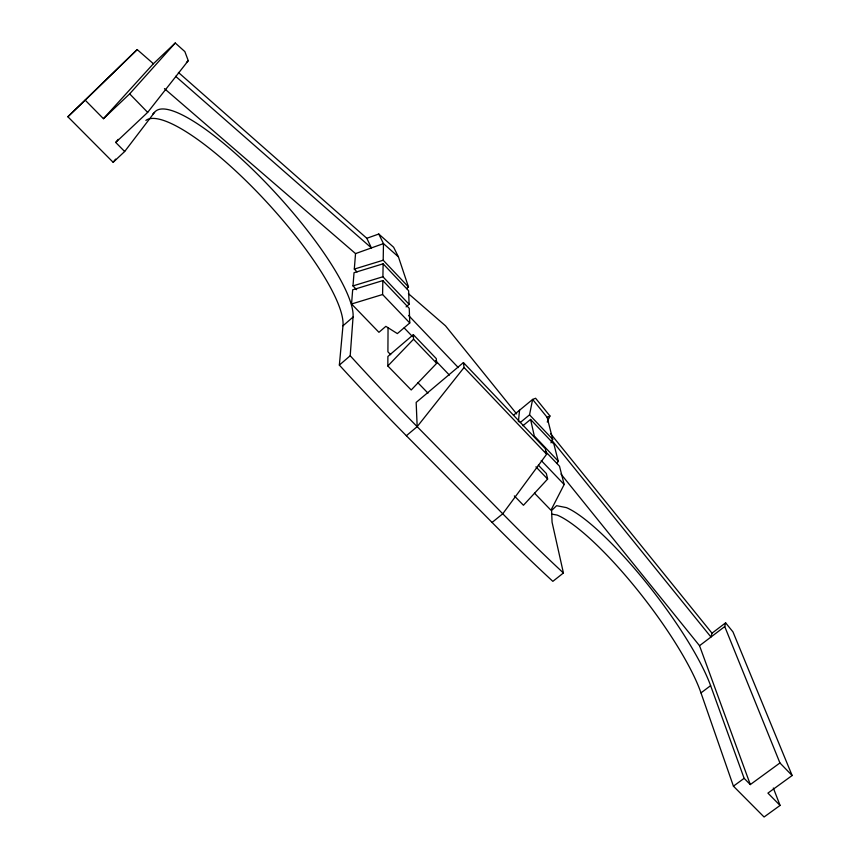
<?xml version="1.0" encoding="UTF-8"?>
<svg xmlns="http://www.w3.org/2000/svg" width="860" height="860" viewBox="0 0 860 860"><rect width="100%" height="100%" fill="white"/><g stroke="black" fill="none" stroke-linecap="round" stroke-linejoin="round"><path stroke-width="1.29" d="M387.828 365.973L387.892 356.448L413.348 334.669L436.267 358.598L436.654 363.329L411.209 389.978L387.828 365.973L413.542 339.227L413.348 334.669M388.053 327.671L387.914 351.815L390.709 354.696M409.769 322.952L382.592 294.518L382.84 280.586L352.675 289.809L351.557 303.988L378.938 332.304L385.861 326.348L397.363 333.594L409.769 322.952L409.242 308.332L382.84 280.586M406.113 306.88L409.102 304.311L382.904 276.759L383.13 263.805L354.019 272.727L352.987 285.907L356.62 289.691M406.554 288.627L408.478 286.96L383.194 260.236L383.474 243.606L378.765 234.027L366.812 238.284L178.385 72.433M552.184 514.183L557.183 515.086A128.731 27.724 52.3 0 1 636.518 588.799A128.731 27.724 52.3 0 1 700.986 692.891L733.429 786.169L764.078 817L780.074 805.433L767.926 793.103L792.135 775.516L732.978 631.907L725.625 622.844L724.743 626.564L779.934 762.96L750.307 784.578L744.136 778.332L710.618 685.646A128.946 26.778 52.3 0 0 645.548 581.768A128.946 26.778 52.3 0 0 566.471 507.637L556.613 505.68L551.593 510.496L552.066 522.203L563.418 572.986L552.851 581.349A486.717 90.698 49.6 0 1 492.06 522.45L406.361 435.719A498.692 93.998 48.9 0 1 339.356 365.091L350.203 355.75L353.062 317.05A144.254 33.615 47.6 0 0 264.805 181.643A144.254 33.615 47.6 0 0 154.531 112.37L152.661 114.133M357.04 271.943L354.309 269.083L355.535 253.603L164.453 88.634M339.356 365.091L342.968 325.811A143.986 34.798 47.5 0 0 258.72 193.597A143.986 34.798 47.5 0 0 145.888 120.411M518.408 421.679L519.548 410.22M520.225 422.529L529.534 414.853L532.63 399.427L535.608 398.266L549.959 415.982L547.25 422.045M725.625 622.844L712.005 633.196L710.962 637.024L551.722 440.127M550.959 442.825L552.711 439.352L547.132 417.337L532.63 399.427L513.474 415.24M557.033 463.529L558.237 461.154L553.904 444.072L530.566 419.433L522.923 425.721M545.229 451.188L559.516 466.206L564.16 484.502L550.959 510.216L534.501 493.188M563.418 572.986A487.448 87.548 49.6 0 1 502.756 513.785L417.175 426.657L416.165 402.415L463.422 362.587L545.315 448.683L546.637 454.22L502.756 513.785L492.06 522.45M124.668 151.51L115.713 142.448L147.673 112.38L188.265 60.673L184.857 51.6L175.257 43L153.402 63.726L137.181 49.579L67.865 116.756L113.154 162.303L124.668 151.51L154.531 112.37M113.154 162.303L115.606 159.121M406.361 435.719L417.175 426.657L464.056 367.5L463.422 362.587M115.713 142.448L118.207 139.363M67.865 116.756L85.226 100.19L103.447 118.691L129.667 93.858L175.257 43M103.447 118.691L153.402 63.726M538.317 465.142L546.358 473.537L547.626 479.052L523.45 505.261L514.344 495.908M85.226 100.19L137.181 49.579M186.426 62.404L188.265 60.673M342.968 325.811L353.062 317.05M750.307 784.578L699.535 645.709L724.743 626.564M700.986 692.891L710.618 685.646M733.429 786.169L744.136 778.332M547.132 417.337L549.959 415.982M355.535 253.603L383.474 243.606L398.427 256.861L408.478 286.96M354.309 269.083L383.194 260.236M352.987 285.907L382.904 276.759M351.557 303.988L382.592 294.518M408.414 293.647L445.469 325.789L516.656 413.918M175.601 76.293L371.423 247.916L366.812 238.284M378.765 234.027L393.633 247.261L398.427 256.861M129.667 93.858L147.673 112.38M779.934 762.96L792.135 775.516M417.734 382.571L427.99 393.138M404.189 327.929L412.499 336.593M435.568 360.662L449.414 375.111M413.542 339.227L436.654 363.329M535.931 466.84L547.626 479.052M541.241 460.53L564.16 484.502M558.237 461.154L534.296 435.977L530.566 419.433M464.056 367.5L546.637 454.22M408.532 315.416L458.315 367.596M529.534 414.853L552.711 439.352M383.13 263.805L408.618 290.712L409.102 304.311M550.464 433.537L712.005 633.196M560.957 474.053L699.535 645.709M773.323 788.018L780.074 805.433M417.175 426.657A499.456 90.741 49 0 1 350.203 355.75"/></g></svg>
